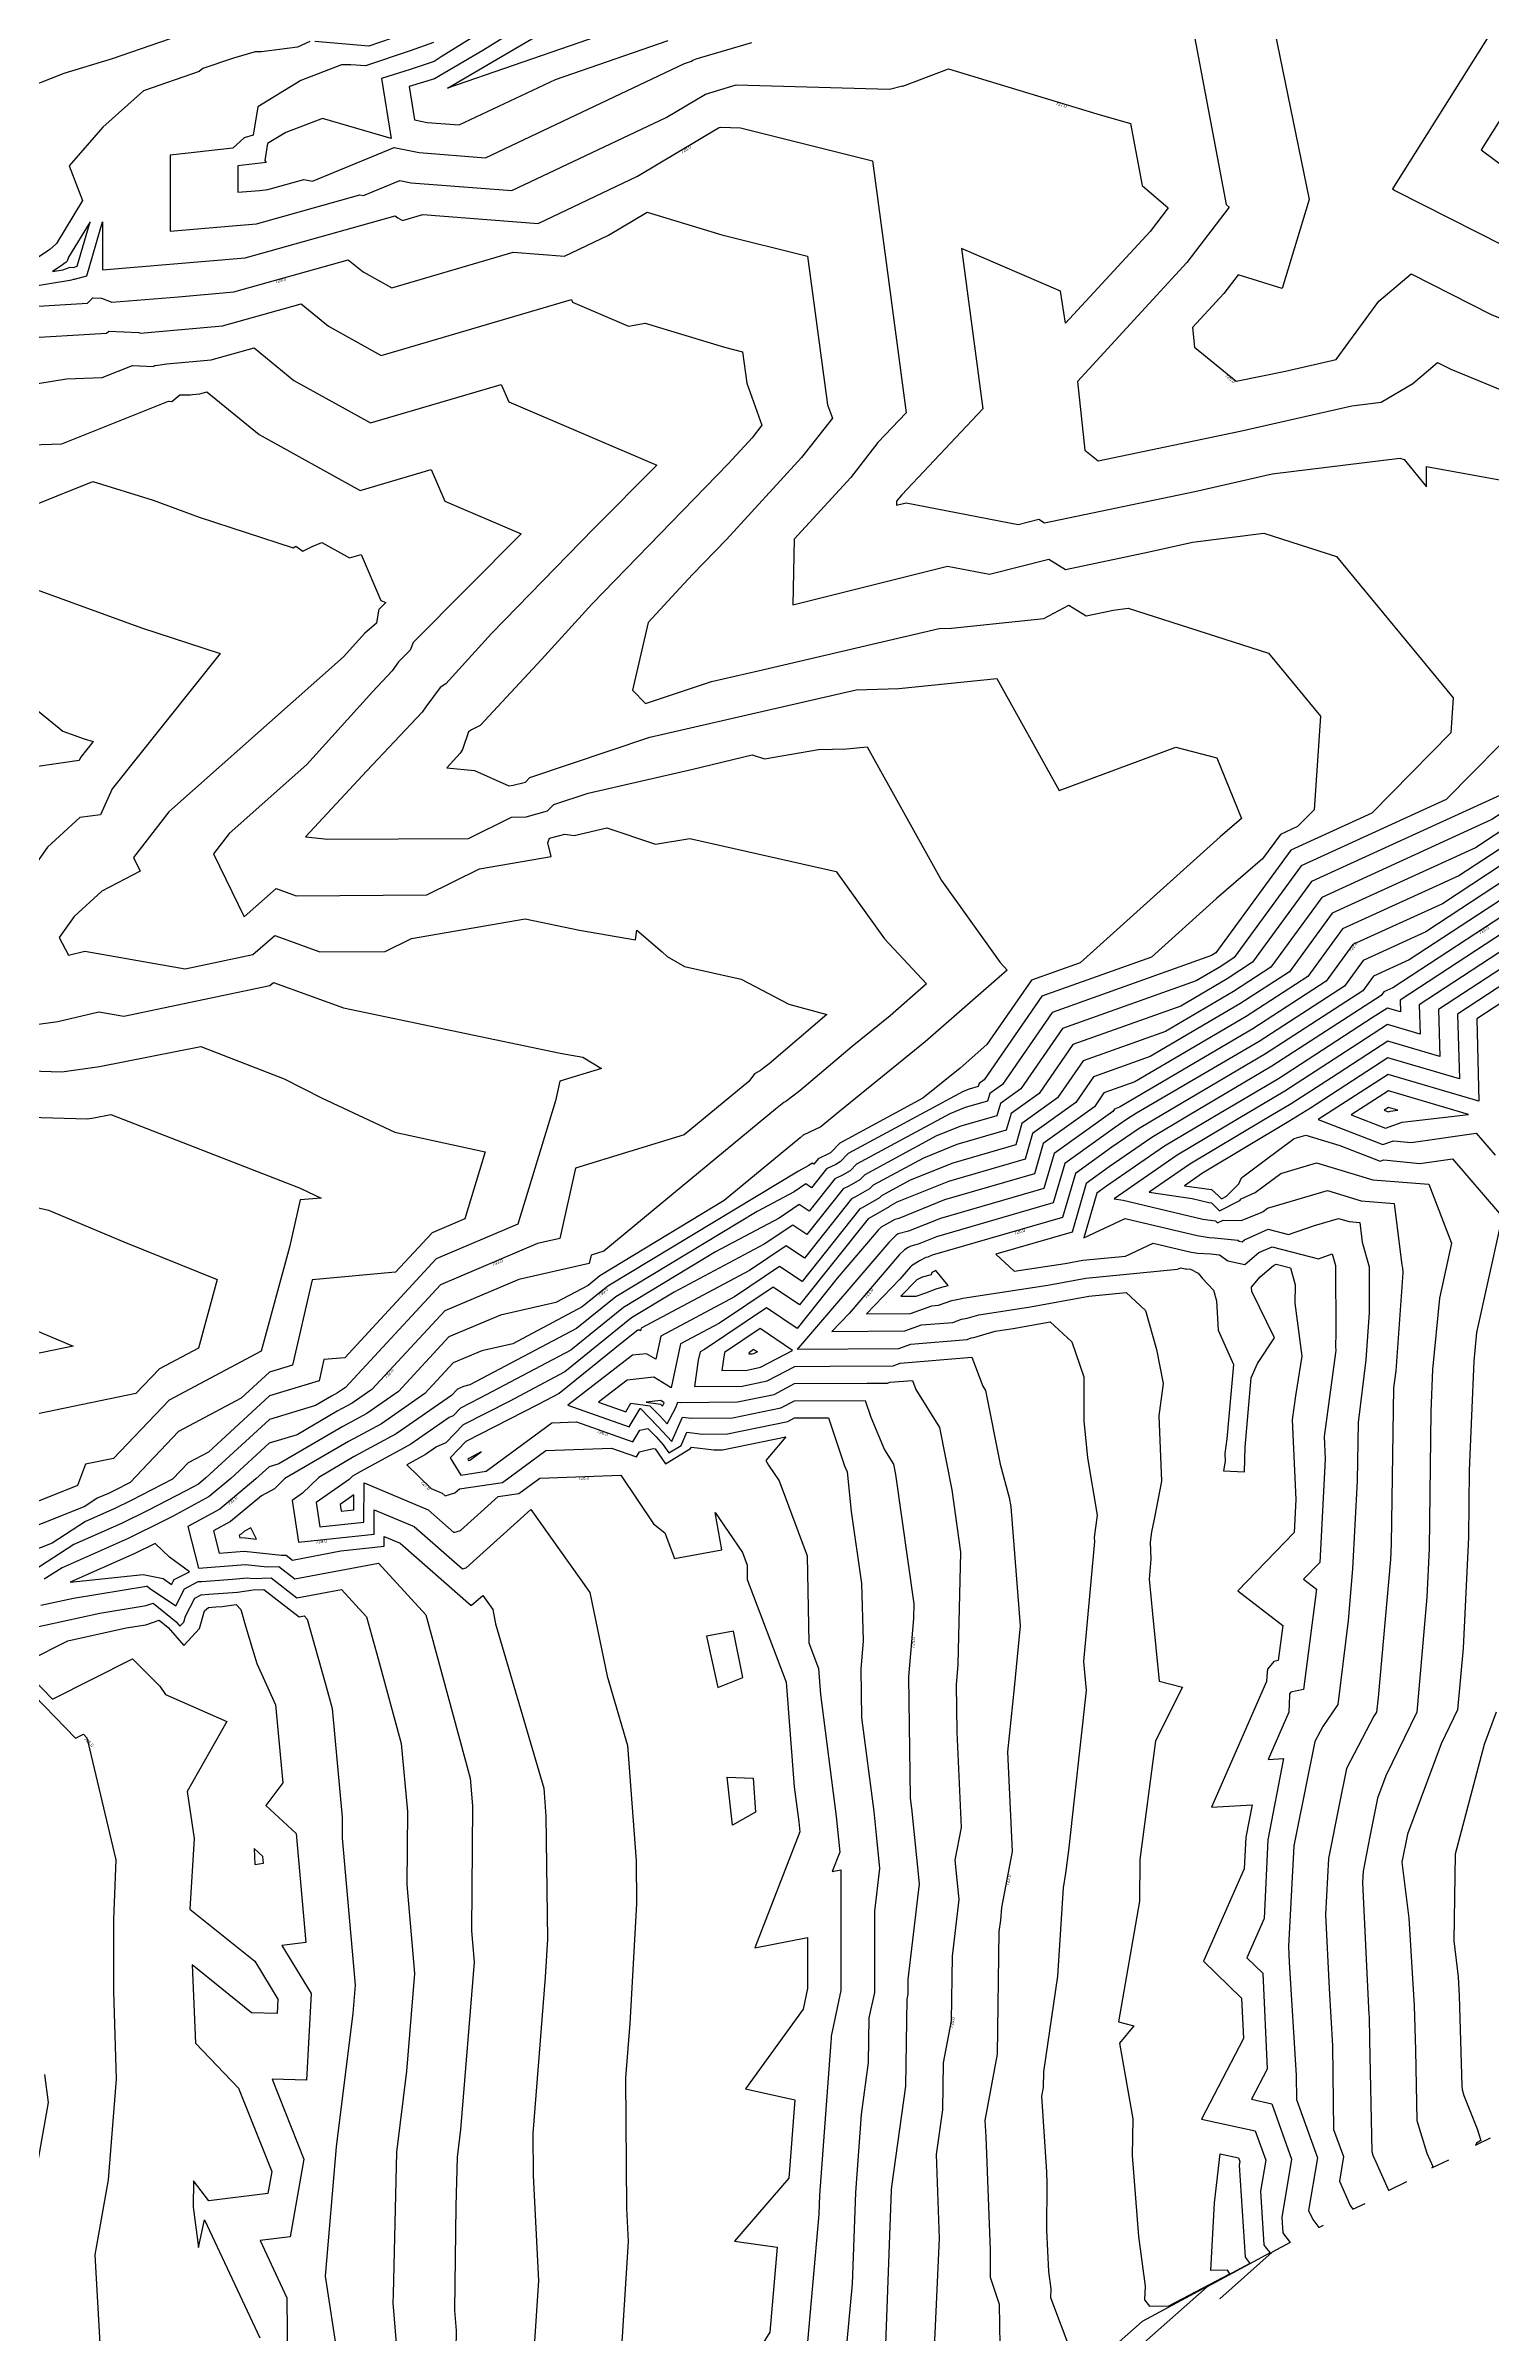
# Model space of a CAD drawing. Extents: x 1684434 to 1702565, y 997334 to 1000228.
# Drawn here: x 1701603.7 to 1701827.3, y 999336.8 to 999690.6 of the extents above; entities that cross this region are included whole.
import ezdxf

# ---------------------------------------------------------------- set-up
doc = ezdxf.new("R2010")
doc.units = 0
doc.layers.add('Default', color=7, linetype='Continuous')

msp = doc.modelspace()

# ---------------------------------------------------------------- linework, layer by layer
at = {"layer": 'Default'}
for points in [[(1701791.57, 999703.04), (1701798.95, 999666.82), (1701794.77, 999653.03), (1701787.97, 999655.17), (1701785.76, 999652.25), (1701780.92, 999647), (1701781.25, 999643.97), (1701787.66, 999638.7), (1701795.3, 999640.29), (1701803.16, 999642.09), (1701809.75, 999651.07), (1701814.72, 999655.29), (1701827.09, 999649.05), (1701844.35, 999641.97)], [(1701684.71, 999701.21), (1701664.82, 999688.85), (1701663.73, 999688.16), (1701662.82, 999687.84), (1701660.02, 999686.9), (1701655.59, 999685.52), (1701657.05, 999676.26), (1701646.48, 999679.33), (1701640.79, 999677.15), (1701637.98, 999675.44), (1701637.56, 999672.85), (1701637.74, 999672.5), (1701633.39, 999672.01), (1701633.38, 999667.93), (1701636.73, 999668.21), (1701638.02, 999668.33), (1701643.57, 999669.88), (1701644.9, 999669.64), (1701657.55, 999674.85), (1701661.41, 999674.05), (1701671.67, 999673.26), (1701702.42, 999687.83), (1701703.52, 999688.21), (1701703.68, 999688.37), (1701704.23, 999688.53), (1701712.84, 999691.09)], [(1701687.48, 999699.93), (1701671.22, 999689.83), (1701663.79, 999685.47), (1701659.85, 999684.25), (1701660.66, 999679.13), (1701662.66, 999678.71), (1701667.61, 999678.33), (1701682.45, 999685.36), (1701699.87, 999691.36)], [(1701682.4, 999693.78), (1701690.24, 999698.65), (1701691.22, 999699.53), (1701691.64, 999699.58), (1701694.52, 999700.79), (1701699.41, 999697.56), (1701696.23, 999694.52), (1701665.77, 999684.03), (1701682.4, 999693.78)], [(1701831.98, 999700.5), (1701811.82, 999668.46), (1701812.2, 999668.18), (1701833.3, 999657.54)], [(1701627.23, 999693.14), (1701613.93, 999688.56), (1701606.49, 999686.3), (1701591.52, 999680.39)], [(1701644.51, 999691.23), (1701642.58, 999690.35), (1701637.02, 999689.65), (1701636.06, 999689.65), (1701632.69, 999688.64), (1701627.95, 999687.04), (1701627.42, 999686.58), (1701618.79, 999683.61), (1701612.51, 999677.98), (1701607.29, 999671.99), (1701609.38, 999666.63), (1701605.33, 999660.03), (1701605.29, 999659.93), (1701604.32, 999659.07), (1701604.17, 999658.96), (1701593.85, 999652.13), (1701607.7, 999654.37), (1701607.98, 999654.48), (1701608.11, 999654.47), (1701610.05, 999655.02), (1701612.47, 999663.35), (1701612.45, 999655.93), (1701628.39, 999657.25), (1701634.52, 999657.81), (1701657.7, 999664.3), (1701658.09, 999663.98), (1701658.83, 999663.57), (1701661.95, 999664.49), (1701679.79, 999663.12), (1701695.13, 999670.39), (1701707.69, 999677.88), (1701707.99, 999677.97), (1701711.07, 999677.88), (1701731.48, 999672.79), (1701733.6, 999657.09), (1701736.68, 999633.85), (1701732.32, 999629.22), (1701728.1, 999623.85), (1701719.37, 999614.31), (1701719.16, 999604.13), (1701743.06, 999610.13), (1701749.56, 999608.87), (1701758.71, 999611.2), (1701761.29, 999609.63), (1701774.25, 999612.33), (1701780.95, 999613.86), (1701791.97, 999615.21), (1701803.18, 999611.63), (1701821.21, 999589.77), (1701820.84, 999584.34), (1701808.66, 999571.96), (1701796.13, 999566.23), (1701784.55, 999550.35), (1701784.3, 999550.19), (1701783.85, 999549.93), (1701759.25, 999541.15), (1701751.56, 999530.02), (1701749.59, 999528.61), (1701749.25, 999527.43), (1701745.78, 999526.42), (1701743.42, 999525.47), (1701728.98, 999517.69), (1701728, 999516.65), (1701726.81, 999515.97), (1701725.66, 999515.42), (1701721.68, 999510.41), (1701720.15, 999511.44), (1701717.04, 999509.36), (1701707.23, 999504.15), (1701693.01, 999495.55), (1701684.82, 999488.93), (1701670.79, 999481.49), (1701667.8, 999479.95), (1701666.65, 999478.78), (1701666.05, 999478.52), (1701660.12, 999474.39), (1701652.26, 999470.13), (1701651.1, 999469.46), (1701650.57, 999468.94), (1701645.48, 999465.4), (1701646.04, 999461.63), (1701652.87, 999462.36), (1701652.9, 999468.4), (1701662.78, 999464.25), (1701666.74, 999460.77), (1701667.8, 999461.08), (1701673.59, 999466.29), (1701676.81, 999466.78), (1701680.04, 999469.15), (1701692.56, 999469.62), (1701697.63, 999462.07), (1701699.36, 999460.71), (1701700.89, 999456.75), (1701708.17, 999458.06), (1701707.15, 999463.85), (1701711.36, 999457.66), (1701712.09, 999455.72), (1701712.12, 999453.48), (1701718.15, 999437.62), (1701719.38, 999421.41), (1701720.08, 999416.02), (1701720.23, 999414.45), (1701713.28, 999396.54), (1701721.42, 999398.16), (1701721.42, 999390.27), (1701720.74, 999387.07), (1701711.85, 999374.74), (1701719.48, 999373.06), (1701718.53, 999360.92), (1701710.15, 999351.19), (1701716.76, 999350.29), (1701715.6, 999337.13), (1701708.86, 999326.21)], [(1701663.63, 999691.07), (1701660.02, 999689.78), (1701653.09, 999687.45), (1701650.86, 999687.64), (1701649.42, 999687.6), (1701643.12, 999685.18), (1701636.46, 999681.13), (1701635.75, 999676.74), (1701634.38, 999676.34), (1701632.61, 999674.75), (1701622.94, 999673.65), (1701622.91, 999661.93), (1701632.56, 999662.73), (1701636.27, 999663.07), (1701652.23, 999667.54), (1701652.82, 999667.43), (1701658.44, 999669.75), (1701660.16, 999669.39), (1701675.73, 999668.19), (1701699.6, 999679.5), (1701705.66, 999683.11), (1701710.41, 999684.53), (1701734.1, 999683.84), (1701736.09, 999684.37), (1701736.14, 999684.32), (1701743.21, 999687.02), (1701766.17, 999680.03), (1701771.34, 999678.55), (1701773.14, 999668.97), (1701777.15, 999665.5), (1701774.4, 999661.87), (1701761.32, 999647.67), (1701760.53, 999652.66), (1701745.24, 999659.24), (1701748.52, 999634.46), (1701735.98, 999621.13), (1701735.72, 999620.79), (1701735.17, 999620.19), (1701735.16, 999619.56), (1701736.66, 999619.93), (1701754, 999616.56), (1701757.18, 999617.37), (1701758.08, 999616.82), (1701781.27, 999621.65), (1701793.25, 999624.39), (1701812.97, 999626.81), (1701813.67, 999626.59), (1701817.12, 999622.4), (1701817.12, 999625.53), (1701829.81, 999623.19)], [(1701657.22, 999691.72), (1701653.64, 999690.52), (1701645.3, 999691.25)], [(1701780.93, 999693.6), (1701786.11, 999666.05), (1701786.58, 999665.64), (1701780.08, 999657.06), (1701763.14, 999638.68), (1701764.29, 999628.08), (1701766.33, 999626.4), (1701788.28, 999630.97), (1701805.55, 999634.91), (1701810.07, 999635.47), (1701815.01, 999638.37), (1701818.82, 999641.6), (1701820.88, 999640.56), (1701844.78, 999630.76)], [(1701837.55, 999693.54), (1701825.56, 999674.49), (1701831.6, 999670.02)], [(1701588.11, 999649.43), (1701610.13, 999650.78), (1701610.99, 999651.61), (1701612.32, 999651.54), (1701613.9, 999650.91), (1701624.22, 999651.77), (1701632.76, 999652.55), (1701650.43, 999657.5), (1701652.74, 999655.61), (1701657.19, 999653.14), (1701675.92, 999658.66), (1701683.85, 999658.05), (1701690.67, 999661.28), (1701696.66, 999664.86), (1701708.2, 999661.33), (1701721.43, 999658.03), (1701724.53, 999635.09), (1701725.28, 999633.01), (1701720.48, 999626.91), (1701708.91, 999614.27), (1701703.65, 999608.86), (1701701.71, 999606.72), (1701696.79, 999601.42), (1701694.37, 999590.94), (1701696.41, 999588.9), (1701706.61, 999592.32), (1701713.8, 999593.96), (1701741.76, 999600.47), (1701743.66, 999600.52), (1701757.97, 999602.02), (1701761.81, 999604.08), (1701764.51, 999602.44), (1701767.24, 999603.01), (1701768.65, 999603.33), (1701770.97, 999603.62), (1701792.69, 999596.68), (1701800.7, 999586.96), (1701799.74, 999572.48), (1701797.17, 999569.87), (1701794.53, 999568.67), (1701791.76, 999564.88), (1701784.65, 999558.74), (1701774.61, 999549.69), (1701757.65, 999543.64), (1701748.72, 999530.72), (1701747.94, 999530.15), (1701747.8, 999529.68), (1701746.41, 999529.28), (1701745.47, 999528.9), (1701727.69, 999519.31), (1701726.48, 999518.04), (1701725.79, 999517.64), (1701724.37, 999516.96), (1701722.05, 999514.04), (1701721.15, 999514.64), (1701719.34, 999513.43), (1701713.62, 999510.38), (1701691.79, 999497.18), (1701685.72, 999492.27), (1701669.26, 999483.55), (1701668.25, 999483.32), (1701667.32, 999482.92), (1701666.4, 999481.93), (1701657.86, 999475.98), (1701651.38, 999472.47), (1701645.88, 999469.26), (1701643.38, 999466.83), (1701641.76, 999465.7), (1701642.73, 999459.24), (1701654.43, 999460.49), (1701654.45, 999464.27), (1701660.62, 999461.67), (1701668.08, 999455.12), (1701668.66, 999455.29), (1701678.66, 999464.29), (1701687.8, 999451.47), (1701690.46, 999438.56), (1701693.61, 999427.81), (1701694.93, 999409.98), (1701695.01, 999403.37), (1701693.94, 999384.84), (1701693.27, 999376.45), (1701693.43, 999356.32), (1701693.69, 999351.13), (1701692.15, 999326.65)], [(1701607.2, 999657.91), (1701607.01, 999657.26), (1701606.85, 999657.12), (1701605.92, 999656.46), (1701604.71, 999655.66), (1701606.33, 999655.92), (1701607.46, 999656.35), (1701608, 999656.32), (1701608.55, 999656.48), (1701610.54, 999663.34), (1701607.2, 999657.91)], [(1701599.22, 999645.31), (1701613.1, 999646.16), (1701613.43, 999646.47), (1701618.07, 999646.25), (1701618.33, 999646.14), (1701620.05, 999646.29), (1701631.01, 999647.29), (1701643.16, 999650.69), (1701647.39, 999647.23), (1701655.54, 999642.71), (1701684.93, 999651.36), (1701685.12, 999650.92), (1701693.75, 999647.21), (1701696.34, 999647.71), (1701708.59, 999643.96), (1701711.38, 999643.27), (1701712.03, 999638.43), (1701714.38, 999631.91), (1701712.85, 999629.96), (1701709.17, 999625.94), (1701688.12, 999604.29), (1701680.32, 999595.72), (1701670.84, 999585.47), (1701669.48, 999584.83), (1701669.04, 999584.54), (1701668.11, 999581.8), (1701667.75, 999581.23), (1701665.66, 999578.96), (1701669.93, 999578.52), (1701675.25, 999576.18), (1701675.95, 999576.28), (1701677.84, 999576.76), (1701678.52, 999577.46), (1701697.06, 999583.68), (1701717.74, 999588.42), (1701728.93, 999591.02), (1701735.56, 999591.2), (1701750.68, 999592.77), (1701760.3, 999575.46), (1701778.35, 999582.15), (1701784.68, 999580.52), (1701788.5, 999571.13), (1701785.21, 999568.29), (1701763.59, 999548.82), (1701756.05, 999546.12), (1701749.16, 999536.16), (1701745.03, 999532.53), (1701739.26, 999527.87), (1701726.4, 999520.94), (1701724.97, 999519.42), (1701724.77, 999519.31), (1701723.08, 999518.5), (1701722.42, 999517.66), (1701722.16, 999517.83), (1701721.64, 999517.49), (1701720.01, 999516.62), (1701690.57, 999498.81), (1701686.62, 999495.61), (1701675.9, 999489.93), (1701671.11, 999488.84), (1701666.66, 999486.95), (1701662.3, 999482.24), (1701655.59, 999477.56), (1701650.5, 999474.81), (1701640.66, 999469.07), (1701639.06, 999467.51), (1701637.01, 999466.43), (1701632.22, 999462.43), (1701629.61, 999461.01), (1701630.49, 999457.57), (1701634.35, 999457.88), (1701640.14, 999457.24), (1701640.85, 999457.26), (1701641.84, 999456.49), (1701649.32, 999457.91), (1701655.98, 999458.62), (1701655.99, 999460.13), (1701658.46, 999459.09), (1701669.42, 999449.47), (1701669.51, 999449.49), (1701671.22, 999451.03), (1701672.77, 999448.85), (1701673.22, 999446.65), (1701680.67, 999421.23), (1701680.99, 999416.88), (1701681.22, 999397.86), (1701680.88, 999391.99), (1701678.97, 999367.86), (1701679.02, 999361.36), (1701679.83, 999345.05), (1701679.15, 999334.22)], [(1701577.45, 999634.31), (1701606.91, 999639.11), (1701612.39, 999639.29), (1701617.1, 999641.17), (1701620.33, 999641.01), (1701620.48, 999641.12), (1701620.67, 999641.13), (1701622.39, 999641.4), (1701629.26, 999642.03), (1701635.88, 999643.89), (1701642.04, 999638.85), (1701653.9, 999632.27), (1701674.1, 999638.23), (1701675.24, 999635.55), (1701698.13, 999625.73), (1701688.39, 999615.96), (1701672.59, 999599.71), (1701665.52, 999591.94), (1701664.64, 999591.36), (1701662.45, 999588.37), (1701661.87, 999587.57), (1701653.3, 999578.49), (1701643.85, 999568.26), (1701647.3, 999567.9), (1701669.05, 999568.03), (1701675.65, 999571.31), (1701677.93, 999571.38), (1701681.26, 999572.28), (1701682.22, 999573.26), (1701687.51, 999575.04), (1701703.7, 999578.75), (1701712.88, 999580.97), (1701714.76, 999580.32), (1701723.1, 999581.76), (1701727.46, 999581.87), (1701730.65, 999582.21), (1701742.15, 999561.51), (1701751.19, 999548.85), (1701752.28, 999547.69), (1701739.63, 999536.57), (1701726.41, 999525.9), (1701724.09, 999523.95), (1701723.47, 999523.48), (1701720.76, 999522.16), (1701720.27, 999521.76), (1701708.55, 999512.05), (1701689.35, 999500.43), (1701687.52, 999498.95), (1701682.54, 999496.31), (1701673.97, 999494.36), (1701666.01, 999490.98), (1701658.21, 999482.55), (1701653.33, 999479.15), (1701649.63, 999477.14), (1701639.73, 999471.37), (1701638.23, 999470.92), (1701636.17, 999469.02), (1701630.58, 999464.36), (1701625.65, 999461.68), (1701627.31, 999455.22), (1701634.58, 999455.8), (1701637.91, 999455.43), (1701639.7, 999455.49), (1701642.18, 999453.56), (1701655.11, 999456.01), (1701662.41, 999448.04), (1701663.22, 999445.17), (1701669.27, 999422.76), (1701669.67, 999418.5), (1701669.47, 999399.15), (1701669.9, 999394.34), (1701667.8, 999368.47), (1701667.26, 999364.18), (1701667.07, 999356.62), (1701666.86, 999340.47), (1701667.11, 999337.38), (1701666.69, 999314.21)], [(1701586.98, 999628.41), (1701606.17, 999629.05), (1701622.65, 999635.63), (1701623.18, 999635.6), (1701624.43, 999636.6), (1701626.07, 999636.62), (1701626.36, 999636.67), (1701627.5, 999636.78), (1701628.61, 999637.08), (1701636.69, 999630.47), (1701652.26, 999621.84), (1701663.28, 999625.09), (1701665.36, 999620.18), (1701677.18, 999615.11), (1701660.46, 999598.35), (1701660.02, 999597.15), (1701658.22, 999595.32), (1701657.24, 999593.94), (1701654.18, 999590.7), (1701644.04, 999579.45), (1701632.03, 999568.8), (1701629.59, 999565.66), (1701634.34, 999555.94), (1701639.31, 999560.3), (1701642.4, 999559.18), (1701662.6, 999559.3), (1701670.72, 999563.34), (1701681.82, 999565.24), (1701681.27, 999567.34), (1701681.53, 999568.07), (1701683.91, 999568.71), (1701685.34, 999568.48), (1701690.39, 999569.7), (1701697.95, 999567.13), (1701703.25, 999568.04), (1701725.86, 999562.95), (1701733.31, 999552.52), (1701739.84, 999545.56), (1701734.22, 999540.61), (1701728.34, 999535.87), (1701720.24, 999529.02), (1701718.08, 999527.39), (1701717.76, 999527.24), (1701716.46, 999526.17), (1701699.24, 999511.91), (1701689.95, 999504.23), (1701687.97, 999503.63), (1701687.69, 999502.35), (1701676.83, 999499.88), (1701665.36, 999495), (1701654.11, 999482.86), (1701651.06, 999480.73), (1701648.75, 999479.48), (1701642.57, 999475.87), (1701638.24, 999474.58), (1701632.31, 999469.11), (1701628.93, 999466.29), (1701623.3, 999463.23), (1701622.06, 999462.59), (1701616.44, 999459.82), (1701606.21, 999455.3), (1701603.45, 999453.52)], [(1701599.94, 999618.8), (1701610.98, 999623.21), (1701620.27, 999620.31), (1701627.4, 999617.72), (1701641.92, 999612.98), (1701642.34, 999613.2), (1701643.41, 999612.42), (1701644.86, 999613.17), (1701646.36, 999613.77), (1701650.62, 999611.41), (1701652.45, 999611.95), (1701655.48, 999604.82), (1701656.23, 999604.5), (1701655.18, 999603.45), (1701655.1, 999603.23), (1701654.82, 999601.32), (1701653.69, 999600.32), (1701653.01, 999599.75), (1701649.73, 999596.11), (1701622.7, 999572.15), (1701617.23, 999565.1), (1701618.26, 999562.97), (1701612.35, 999559.9), (1701608.06, 999555.97), (1701605.76, 999552.71), (1701607.2, 999550.01), (1701609.73, 999550.61), (1701625.26, 999547.89), (1701635.72, 999550.08), (1701639.09, 999553.04), (1701646.05, 999550.52), (1701656.14, 999550.58), (1701660.2, 999552.59), (1701677.8, 999555.6), (1701686.18, 999553.85), (1701694.85, 999552.37), (1701695.06, 999553.86), (1701698.95, 999550.53), (1701699.76, 999549.8), (1701702.43, 999548.25), (1701711.16, 999546.28), (1701718.52, 999542.42), (1701724.41, 999540.8), (1701715.5, 999533.22), (1701714.67, 999532.57), (1701714.18, 999532.16), (1701713.21, 999531.64), (1701712.34, 999530.44), (1701702.37, 999522.2), (1701685.56, 999517.08), (1701683.15, 999506.19), (1701679.69, 999505.4), (1701664.7, 999499.03), (1701650.02, 999483.17), (1701648.8, 999482.32), (1701647.87, 999481.82), (1701645.4, 999480.37), (1701638.25, 999478.23), (1701628.45, 999469.2), (1701627.29, 999468.22), (1701625.34, 999467.17), (1701619.48, 999464.14), (1701615.42, 999462.14), (1701608.03, 999458.88), (1701601.83, 999454.86)], [(1701596.1, 999608.73), (1701618.5, 999600.59), (1701630.66, 999596.62), (1701613.97, 999575.7), (1701612.13, 999571.69), (1701608.97, 999571.25), (1701603.97, 999566.67), (1701593.06, 999551.2)], [(1701595.56, 999593.36), (1701606.35, 999584.64), (1701609.6, 999583.46), (1701611.03, 999583), (1701609.07, 999580.54), (1701608.85, 999580.07), (1701601.75, 999579.08)], [(1701832.43, 999586.53), (1701820.15, 999574.04), (1701797.72, 999563.8), (1701787.38, 999549.62), (1701785.29, 999548.26), (1701781.49, 999546.02), (1701760.85, 999538.66), (1701754.4, 999529.33), (1701751.25, 999527.06), (1701750.7, 999525.18), (1701745.14, 999523.57), (1701741.38, 999522.05), (1701730.27, 999516.06), (1701729.51, 999515.27), (1701727.83, 999514.3), (1701726.95, 999513.88), (1701721.31, 999506.79), (1701719.14, 999508.25), (1701714.74, 999505.3), (1701700.83, 999497.92), (1701694.24, 999493.92), (1701683.93, 999485.59), (1701675.29, 999481.01), (1701668.22, 999477.37), (1701665.5, 999474.6), (1701664.08, 999473.99), (1701662.39, 999472.81), (1701659.48, 999471.23), (1701663.27, 999467.53), (1701664.94, 999466.83), (1701665.4, 999466.42), (1701666.94, 999466.87), (1701667.62, 999467.48), (1701674.29, 999468.49), (1701680.98, 999473.42), (1701691.12, 999473.8), (1701694.99, 999472.43), (1701695.46, 999473.24), (1701697.58, 999473.71), (1701697.86, 999473.67), (1701699.46, 999471.34), (1701703.36, 999473.71), (1701703.47, 999473.95), (1701706.97, 999473.54), (1701708.3, 999473.55), (1701718.08, 999475.56), (1701715, 999471.89), (1701715.39, 999471.18), (1701717.05, 999468.75), (1701721.39, 999457.12), (1701721.61, 999443.7), (1701723.11, 999439.73), (1701723.42, 999435.69), (1701725.88, 999416.82), (1701726.4, 999411.33), (1701725.24, 999408.34), (1701726.6, 999408.61), (1701726.59, 999389.95), (1701725.09, 999382.89), (1701725.08, 999382.46), (1701725.01, 999381.95), (1701723.3, 999358.33), (1701723.19, 999355.36), (1701721.23, 999333.31)], [(1701829.77, 999575.28), (1701799.32, 999561.37), (1701790.22, 999548.89), (1701786.28, 999546.33), (1701779.12, 999542.12), (1701762.45, 999536.17), (1701757.24, 999528.63), (1701752.9, 999525.52), (1701752.15, 999522.93), (1701744.51, 999520.72), (1701739.33, 999518.63), (1701731.56, 999514.44), (1701731.03, 999513.88), (1701728.85, 999512.63), (1701728.24, 999512.34), (1701720.94, 999503.17), (1701718.13, 999505.05), (1701712.44, 999501.24), (1701695.7, 999492.35), (1701695.61, 999491.92), (1701695.44, 999492.03), (1701695.19, 999492), (1701692.97, 999490.29), (1701683.03, 999482.25), (1701679.79, 999480.53), (1701668.64, 999474.79), (1701666.17, 999472.27), (1701667.84, 999469.61), (1701671.78, 999470.21), (1701681.93, 999477.68), (1701685.73, 999477.83), (1701694.44, 999474.75), (1701695.51, 999476.56), (1701696.73, 999476.84), (1701698.02, 999475.51), (1701699.13, 999474.31), (1701699.99, 999473.05), (1701701.88, 999474.19), (1701702.78, 999476.26), (1701705.22, 999475.97), (1701709.06, 999476.01), (1701718.38, 999477.92), (1701719.39, 999478.46), (1701724.66, 999478.47), (1701727.15, 999471.07), (1701727.55, 999470.12), (1701728.17, 999463.99), (1701729.77, 999452.86), (1701730.04, 999443.99), (1701729.67, 999439.63), (1701729.78, 999432.14), (1701731.67, 999417.63), (1701732.02, 999413.99), (1701732.53, 999408.8), (1701731.76, 999402.23), (1701731.76, 999389.63), (1701730.93, 999385.74), (1701730.82, 999378.81), (1701729.7, 999370.8), (1701728.83, 999358.71), (1701728.31, 999344.6), (1701727.27, 999332.9)], [(1701830.37, 999573.01), (1701827.21, 999570.94), (1701800.92, 999558.93), (1701793.06, 999548.15), (1701787.27, 999544.4), (1701776.75, 999538.21), (1701764.05, 999533.68), (1701760.08, 999527.94), (1701754.56, 999523.98), (1701753.6, 999520.69), (1701743.88, 999517.86), (1701737.29, 999515.21), (1701732.85, 999512.81), (1701732.54, 999512.49), (1701729.87, 999510.96), (1701729.53, 999510.8), (1701720.58, 999499.54), (1701717.12, 999501.85), (1701710.14, 999497.18), (1701698.74, 999491.12), (1701697.99, 999487.52), (1701696.54, 999488.39), (1701694.37, 999488.16), (1701684.38, 999480.42), (1701693.88, 999477.07), (1701695.56, 999479.89), (1701695.63, 999479.9), (1701698.3, 999477.15), (1701700.45, 999474.82), (1701700.53, 999474.98), (1701702.08, 999478.57), (1701703.48, 999478.4), (1701709.82, 999478.47), (1701717.32, 999480.01), (1701719.42, 999481.11), (1701730.34, 999481.15), (1701731.2, 999478.58), (1701733.32, 999473.53), (1701734.71, 999471.3), (1701735.02, 999469.71), (1701737.86, 999449.71), (1701737.8, 999447.44), (1701737.02, 999438.42), (1701737.3, 999419.71), (1701737.47, 999418.43), (1701737.5, 999418.11), (1701738.66, 999406.42), (1701736.93, 999391.63), (1701736.93, 999389.31), (1701736.78, 999388.59), (1701736.56, 999375.16), (1701734.4, 999359.66), (1701734.35, 999359.08), (1701733.42, 999333.85)], [(1701830.6, 999570.5), (1701824.66, 999566.61), (1701802.52, 999556.5), (1701795.9, 999547.42), (1701788.26, 999542.47), (1701774.38, 999534.31), (1701765.65, 999531.19), (1701762.92, 999527.24), (1701756.22, 999522.44), (1701755.05, 999518.44), (1701743.24, 999515.01), (1701735.24, 999511.79), (1701734.13, 999511.19), (1701734.06, 999511.11), (1701730.89, 999509.29), (1701730.82, 999509.26), (1701720.21, 999495.92), (1701716.12, 999498.66), (1701707.84, 999493.11), (1701701.78, 999489.9), (1701700.37, 999483.11), (1701697.65, 999484.76), (1701693.55, 999484.32), (1701689.11, 999480.88), (1701693.33, 999479.39), (1701694.12, 999480.72), (1701697.07, 999480.35), (1701698.58, 999478.78), (1701699.72, 999477.55), (1701701, 999479.98), (1701701.39, 999480.87), (1701701.74, 999480.83), (1701710.58, 999480.93), (1701716.27, 999482.1), (1701719.44, 999483.77), (1701730.67, 999483.81), (1701733.78, 999483.83), (1701734.13, 999483.96), (1701737.65, 999484.25), (1701738.19, 999482.83), (1701741.83, 999476.99), (1701743.72, 999467.36), (1701745.09, 999457.71), (1701744.65, 999440.35), (1701744.38, 999437.22), (1701744.49, 999429.87), (1701745.16, 999415.15), (1701744.19, 999410.07), (1701744.79, 999404.03), (1701743.76, 999395.24), (1701743.61, 999385.24), (1701742.41, 999378.76), (1701742.29, 999371.51), (1701741.33, 999364.59), (1701741.76, 999351.62), (1701741.26, 999340.31), (1701740.67, 999328.05)], [(1701830.83, 999567.99), (1701822.1, 999562.28), (1701804.11, 999554.06), (1701798.74, 999546.69), (1701789.25, 999540.53), (1701772.01, 999530.4), (1701767.25, 999528.7), (1701765.76, 999526.55), (1701757.87, 999520.89), (1701756.5, 999516.19), (1701742.61, 999512.16), (1701735.55, 999509.31), (1701734.92, 999509.15), (1701732.83, 999507.93), (1701732.37, 999507.46), (1701726.03, 999500.07), (1701719.84, 999492.29), (1701715.11, 999495.46), (1701705.53, 999489.05), (1701704.82, 999488.67), (1701704.55, 999487.37), (1701703.97, 999483.31), (1701711.34, 999483.39), (1701715.21, 999484.19), (1701719.47, 999486.43), (1701724.89, 999486.45), (1701734.67, 999486.52), (1701735.76, 999486.91), (1701746.81, 999487.83), (1701748.52, 999483.37), (1701748.95, 999482.69), (1701751.18, 999471.29), (1701752.59, 999466.15), (1701752.84, 999464.72), (1701754.29, 999446.34), (1701753.39, 999436.73), (1701752.35, 999426.85), (1701753.05, 999411.45), (1701751.39, 999402.76), (1701751.27, 999400.82), (1701751.01, 999399.08), (1701750.73, 999380.09), (1701748.84, 999369.84), (1701749, 999367.37), (1701749.68, 999349.8), (1701749.65, 999345.65), (1701751.07, 999341.46), (1701751.28, 999328.68)], [(1701831.06, 999565.48), (1701819.55, 999557.95), (1701805.71, 999551.63), (1701801.58, 999545.96), (1701790.24, 999538.6), (1701769.64, 999526.5), (1701768.85, 999526.21), (1701768.6, 999525.85), (1701759.53, 999519.35), (1701757.96, 999513.94), (1701741.98, 999509.3), (1701737.04, 999507.31), (1701735.46, 999506.9), (1701735.11, 999506.69), (1701734.02, 999505.58), (1701720.02, 999489.27), (1701719.85, 999489.09), (1701735.56, 999489.21), (1701737.39, 999489.87), (1701746.11, 999490.6), (1701746.73, 999490.82), (1701747.13, 999490.89), (1701750.43, 999491.87), (1701753.2, 999492.3), (1701758.91, 999493.32), (1701762.28, 999490.21), (1701764.14, 999484.8), (1701764.14, 999478), (1701764.72, 999472.27), (1701766.21, 999463.45), (1701765.73, 999459.99), (1701765.76, 999459.34), (1701764.07, 999440.79), (1701764.52, 999436.33), (1701761.74, 999411.57), (1701761.28, 999408.09), (1701760.95, 999405.8), (1701760.08, 999392.17), (1701757.88, 999377.38), (1701757.85, 999374.93), (1701757.6, 999373.61), (1701758.37, 999361.92), (1701758.44, 999360.13), (1701758.38, 999352.9), (1701758.67, 999346.49), (1701759.03, 999343.82), (1701758.97, 999342.5), (1701762.14, 999334.15)], [(1701831.29, 999562.97), (1701817, 999553.62), (1701807.31, 999549.19), (1701804.42, 999545.22), (1701791.23, 999536.67), (1701772.3, 999525.55), (1701770.73, 999524.61), (1701768.85, 999523.3), (1701761.18, 999517.81), (1701759.41, 999511.69), (1701741.34, 999506.45), (1701738.52, 999505.31), (1701737.41, 999505.02), (1701736.98, 999504.8), (1701736.42, 999504.46), (1701735.67, 999503.7), (1701727.85, 999494.58), (1701725.19, 999491.81), (1701736.45, 999491.9), (1701739.03, 999492.83), (1701743.9, 999493.23), (1701745.23, 999493.71), (1701746.09, 999493.87), (1701747.93, 999494.42), (1701755.88, 999495.64), (1701764.92, 999497.26), (1701770.7, 999497.83), (1701773.68, 999495.06), (1701775.39, 999489.06), (1701776.38, 999483.79), (1701775.74, 999478.76), (1701776.14, 999468.69), (1701774.99, 999462.82), (1701774.59, 999460.85), (1701774.37, 999459.26), (1701774.49, 999456.65), (1701774.21, 999453.55), (1701774.76, 999448.15), (1701775.76, 999437.77), (1701779.4, 999436.83), (1701775.19, 999428.56), (1701772.78, 999410.22), (1701772.72, 999403.74), (1701769.47, 999385.12), (1701771.87, 999384.48), (1701769.65, 999381.82), (1701771.69, 999370.13), (1701771.59, 999364.45), (1701772.61, 999351.9), (1701773.61, 999344.25), (1701773.52, 999342.14), (1701774.3, 999341.13), (1701777.27, 999341.2), (1701786.71, 999346.17), (1701786.33, 999346.71), (1701783.79, 999346.65), (1701784.31, 999357.14), (1701785.21, 999364.68), (1701788.04, 999364.06), (1701788.24, 999363.52), (1701788.14, 999362.96), (1701789.08, 999348.74), (1701789.7, 999347.88), (1701789.79, 999347.75), (1701773.13, 999338.77), (1701724.35, 999295.67)], [(1701831.52, 999560.46), (1701814.44, 999549.29), (1701808.91, 999546.76), (1701807.25, 999544.49), (1701792.22, 999534.74), (1701776.22, 999525.33), (1701772.69, 999523.22), (1701768.45, 999520.29), (1701762.84, 999516.26), (1701760.86, 999509.44), (1701740.71, 999503.6), (1701740, 999503.31), (1701739.73, 999503.24), (1701738.74, 999502.74), (1701737.48, 999501.98), (1701737.32, 999501.81), (1701735.68, 999499.89), (1701730.52, 999494.54), (1701737.34, 999494.59), (1701740.66, 999495.79), (1701741.69, 999495.87), (1701743.73, 999496.6), (1701745.04, 999496.85), (1701745.43, 999496.96), (1701758.56, 999498.99), (1701764.45, 999500.05), (1701778.63, 999501.45), (1701779.13, 999501.68), (1701779.82, 999501.52), (1701779.94, 999501.5), (1701780.63, 999501.46), (1701781.81, 999500.83), (1701782.5, 999500.01), (1701784.16, 999498.22), (1701784.64, 999496.57), (1701784.89, 999492.02), (1701787.25, 999486.7), (1701786.24, 999475.22), (1701785.94, 999472.95), (1701785.99, 999471.77), (1701785.71, 999470.3), (1701788.96, 999470.12), (1701789.07, 999473.92), (1701790.02, 999484.68), (1701790.97, 999486.88), (1701793.62, 999490.84), (1701790.08, 999498), (1701790.05, 999498.66), (1701791.37, 999500.29), (1701793.44, 999502.04), (1701793.87, 999502.23), (1701796.07, 999501.65), (1701796.82, 999499.05), (1701796.74, 999496.21), (1701797.85, 999487.98), (1701796.84, 999481.85), (1701796.34, 999478.15), (1701796.89, 999465.83), (1701796.62, 999460.74), (1701787.94, 999451.73), (1701794.88, 999446.37), (1701794.18, 999440.97), (1701793.5, 999440.83), (1701792.53, 999439.64), (1701792.4, 999438.52), (1701792.38, 999437.69), (1701783.89, 999418.29), (1701790.14, 999418.67), (1701789.17, 999413.64), (1701788.94, 999408.77), (1701782.64, 999394.46), (1701788.52, 999388.78), (1701788.8, 999382.51), (1701782.34, 999370.07), (1701790.6, 999368.25), (1701792.24, 999363.71), (1701791.43, 999358.91), (1701791.98, 999350.61), (1701792.34, 999350.11), (1701792.92, 999349.37), (1701783.2, 999344.13), (1701754.75, 999318.99)], [(1701831.75, 999557.95), (1701811.89, 999544.96), (1701810.51, 999544.33), (1701810.09, 999543.76), (1701793.21, 999532.81), (1701780.14, 999525.12), (1701774.65, 999521.83), (1701768.06, 999517.27), (1701764.5, 999514.72), (1701762.31, 999507.19), (1701750.53, 999503.78), (1701753.38, 999501.13), (1701761.24, 999502.34), (1701763.98, 999502.83), (1701770.56, 999503.48), (1701774.83, 999505.47), (1701780.73, 999504.08), (1701781.73, 999503.93), (1701783.77, 999503.81), (1701785.12, 999503.67), (1701786.38, 999502.74), (1701789.02, 999502.18), (1701791.19, 999504.01), (1701793.24, 999504.93), (1701800.41, 999503.04), (1701802.53, 999503.8), (1701803.02, 999502), (1701803.08, 999491.6), (1701803.02, 999489.43), (1701803.09, 999488.91), (1701803.02, 999488.53), (1701801.27, 999475.6), (1701801.42, 999472.08), (1701800.59, 999456.1), (1701798.1, 999453.52), (1701800.09, 999451.99), (1701798.07, 999436.47), (1701796.13, 999436.05), (1701795.93, 999435.8), (1701795.9, 999435.56), (1701795.83, 999432.95), (1701792.65, 999425.68), (1701794.99, 999425.82), (1701792.57, 999413.24), (1701792, 999401.08), (1701789.33, 999395.02), (1701791.82, 999392.62), (1701792.49, 999377.8), (1701790.07, 999373.13), (1701793.17, 999372.45), (1701796.25, 999363.9), (1701794.72, 999354.85), (1701794.88, 999352.48), (1701794.98, 999352.34), (1701796.05, 999350.98), (1701793.27, 999349.49), (1701785.14, 999342.3)], [(1701831.98, 999555.44), (1701813.01, 999543.04), (1701813.06, 999541.21), (1701811.06, 999541.81), (1701808.87, 999540.4), (1701794.2, 999530.88), (1701784.05, 999524.91), (1701776.6, 999520.45), (1701767.66, 999514.26), (1701766.15, 999513.18), (1701764.15, 999506.29), (1701770.52, 999509.27), (1701781.64, 999506.64), (1701783.51, 999506.36), (1701784.33, 999506.31), (1701787.94, 999505.93), (1701788.15, 999505.77), (1701788.59, 999505.68), (1701788.95, 999505.98), (1701792.61, 999507.62), (1701795.79, 999506.79), (1701799.81, 999508.22), (1701803.51, 999509.31), (1701805.16, 999508.82), (1701806.79, 999508.69), (1701807.17, 999505.64), (1701808.22, 999501.83), (1701808.25, 999494.73), (1701807.74, 999487.42), (1701806.53, 999477.77), (1701806.39, 999468.73), (1701805.68, 999455.12), (1701804.97, 999447.12), (1701803.37, 999434.17), (1701801.06, 999430.75), (1701799.85, 999428.44), (1701797.02, 999414.39), (1701796.61, 999412.32), (1701795.76, 999396.76), (1701795.88, 999394.35), (1701796.96, 999376.8), (1701797, 999373.11), (1701800.26, 999364.08), (1701798.88, 999355.95), (1701799.51, 999354.53), (1701800.46, 999353.32), (1701801.17, 999353.66)], [(1701832.21, 999552.94), (1701815.98, 999542.32), (1701816.1, 999537.76), (1701811.09, 999539.25), (1701805.63, 999535.72), (1701795.19, 999528.95), (1701787.97, 999524.7), (1701778.56, 999519.06), (1701768.82, 999512.32), (1701770.21, 999512.12), (1701782.55, 999509.2), (1701784.49, 999508.91), (1701784.8, 999508.6), (1701785.67, 999509.05), (1701788.44, 999508.99), (1701791.44, 999510.18), (1701791.86, 999510.36), (1701792.52, 999510.86), (1701801.82, 999513.6), (1701806.98, 999512.04), (1701812.11, 999511.63), (1701813.3, 999502.07), (1701813.41, 999501.67), (1701813.42, 999500.9), (1701812.36, 999485.74), (1701812.02, 999483.09), (1701811.65, 999458.99), (1701811.52, 999456.59), (1701809.64, 999435.25), (1701809.36, 999432.96), (1701808.95, 999432.36), (1701804.72, 999424.28), (1701803.59, 999418.66), (1701801.96, 999410.36), (1701801.48, 999401.71), (1701802.04, 999390.28), (1701802.59, 999381.39), (1701802.75, 999368.48), (1701804.27, 999364.27), (1701803.63, 999360.47), (1701805.29, 999356.69), (1701805.73, 999356.13), (1701807.63, 999357.03)], [(1701832.44, 999550.43), (1701818.95, 999541.6), (1701819.14, 999534.32), (1701811.12, 999536.69), (1701802.39, 999531.04), (1701796.18, 999527.01), (1701791.89, 999524.49), (1701780.51, 999517.67), (1701774.25, 999513.34), (1701780.86, 999512.38), (1701783.46, 999511.76), (1701783.87, 999511.7), (1701785.1, 999510.48), (1701788.23, 999512.09), (1701788.47, 999512.32), (1701790.62, 999513.3), (1701794.59, 999516.26), (1701800.12, 999517.89), (1701808.8, 999515.26), (1701817.44, 999514.58), (1701820.98, 999505.47), (1701819.09, 999496.96), (1701818.05, 999485.92), (1701817.78, 999479.45), (1701817.53, 999458.29), (1701817.17, 999450.73), (1701815.6, 999432.99), (1701810.81, 999423.14), (1701809.52, 999419.66), (1701808.35, 999413.75), (1701807.3, 999408.4), (1701807.2, 999406.66), (1701808.2, 999386.21), (1701808.22, 999385.98), (1701808.27, 999382.28), (1701808.65, 999365.04), (1701808.82, 999364.47), (1701811.21, 999359.06), (1701811.2, 999359.03), (1701814.08, 999360.41)], [(1701832.67, 999547.92), (1701821.91, 999540.88), (1701822.18, 999530.87), (1701811.14, 999534.13), (1701799.15, 999526.36), (1701797.17, 999525.08), (1701795.81, 999524.28), (1701782.47, 999516.29), (1701779.69, 999514.36), (1701783.86, 999513.75), (1701784.94, 999512.81), (1701785.4, 999512.35), (1701786.18, 999512.76), (1701788.08, 999514.65), (1701788.51, 999515.55), (1701792.03, 999518.2), (1701796.67, 999521.66), (1701798.43, 999522.18), (1701803.7, 999520.58), (1701809.96, 999518.16), (1701810.48, 999518.35), (1701816.07, 999517.81), (1701821.11, 999518.53), (1701828.4, 999510.07)], [(1701602.15, 999539.26), (1701605.58, 999539.74), (1701611.9, 999541.24), (1701615.78, 999540.56), (1701638.3, 999545.28), (1701638.87, 999545.77), (1701649.69, 999541.85), (1701683.22, 999534.84), (1701686.68, 999534.25), (1701689.56, 999532.48), (1701683.15, 999530.53), (1701682.47, 999527.45), (1701676.65, 999508.41), (1701664.05, 999503.06), (1701649.9, 999487.77), (1701646.68, 999487.48), (1701645.93, 999484.18), (1701638.26, 999481.89), (1701628.82, 999473.18), (1701625.72, 999471.53), (1701623.3, 999469), (1701616.89, 999465.69), (1701614.39, 999464.46), (1701609.84, 999462.45), (1701604.66, 999459.09), (1701599.59, 999457.08)], [(1701832.9, 999545.41), (1701824.88, 999540.16), (1701825.21, 999527.42), (1701811.17, 999531.57), (1701800.36, 999524.57), (1701810.37, 999520.7), (1701812.01, 999521.3), (1701814.71, 999521.04), (1701824.79, 999522.48), (1701827.7, 999519.09)], [(1701596.35, 999532.26), (1701606.15, 999531.98), (1701612.02, 999532.8), (1701627.67, 999535.89), (1701640.56, 999530.89), (1701646.4, 999527.88), (1701657.65, 999522.61), (1701671.6, 999519.58), (1701668.44, 999509.23), (1701663.39, 999507.09), (1701657.73, 999500.97), (1701644.85, 999499.82), (1701641.84, 999486.61), (1701638.28, 999485.54), (1701633.89, 999481.5), (1701624.23, 999476.36), (1701616.71, 999468.48), (1701614.3, 999467.24), (1701613.37, 999466.78), (1701611.66, 999466.03), (1701609.72, 999464.77), (1701597.06, 999459.74)], [(1701811.2, 999529.01), (1701805.46, 999525.29), (1701810.78, 999523.24), (1701813.32, 999524.16), (1701823.6, 999525.34), (1701811.2, 999529.01)], [(1701592.18, 999525.21), (1701610.15, 999524.7), (1701611.13, 999524.84), (1701613.74, 999525.35), (1701642.74, 999514.1), (1701643.11, 999513.91), (1701646.25, 999512.44), (1701643.01, 999512.15), (1701641.35, 999504.85), (1701637, 999488.77), (1701622.74, 999481.2), (1701614.14, 999472.19), (1701609.82, 999471.3), (1701608.61, 999467.99), (1701594.52, 999462.39)], [(1701811.23, 999526.45), (1701810.56, 999526.02), (1701811.18, 999525.78), (1701811.48, 999525.88), (1701812.69, 999526.02), (1701811.23, 999526.45)], [(1701590.38, 999513.72), (1701604.1, 999510.59), (1701615.75, 999505.68), (1701630.16, 999499.87), (1701627.28, 999489.24), (1701621.25, 999486.03), (1701617.61, 999482.22), (1701602.47, 999479.1)], [(1701828.45, 999507.97), (1701824.82, 999491.65), (1701824.41, 999487.24), (1701823.7, 999470.34), (1701823.57, 999460.04), (1701822.76, 999442.88), (1701821.91, 999433.35), (1701819.34, 999428.06), (1701814.16, 999414.12), (1701813.31, 999409.81), (1701814.35, 999401.13), (1701815.17, 999387.6), (1701815.38, 999380.72), (1701815.62, 999369.84), (1701817.17, 999364.78), (1701818.06, 999362.75), (1701817.93, 999362.54), (1701820.53, 999363.78)], [(1701741.24, 999501.24), (1701740.66, 999500.93), (1701740.56, 999500.6), (1701739.13, 999500.24), (1701738.31, 999499.81), (1701735.86, 999497.26), (1701738.22, 999497.28), (1701739.71, 999497.81), (1701741.3, 999498.41), (1701742.17, 999498.69), (1701742.56, 999498.78), (1701743.19, 999498.93), (1701741.24, 999501.24)], [(1701595.54, 999494.78), (1701607.93, 999489.55), (1701595.13, 999486.91)], [(1701714.16, 999486.28), (1701719.13, 999488.9), (1701714.1, 999492.26), (1701708.58, 999488.57), (1701708.19, 999485.81), (1701712.1, 999485.86), (1701714.16, 999486.28)], [(1701713.69, 999488.67), (1701713.1, 999488.37), (1701712.86, 999488.32), (1701712.4, 999488.31), (1701712.45, 999488.63), (1701713.1, 999489.07), (1701713.69, 999488.67)], [(1701698.68, 999480.61), (1701698.86, 999480.42), (1701698.99, 999480.28), (1701699.27, 999480.81), (1701698.75, 999481.13), (1701696.5, 999480.88), (1701698.68, 999480.61)], [(1701669.06, 999472.21), (1701668.91, 999472.06), (1701669.01, 999471.89), (1701669.26, 999471.93), (1701671.01, 999473.22), (1701669.06, 999472.21)], [(1701651.32, 999466.58), (1701649.2, 999465.09), (1701649.36, 999464.02), (1701651.31, 999464.23), (1701651.32, 999466.58)], [(1701635.4, 999461.48), (1701634.43, 999460.97), (1701633.87, 999460.5), (1701633.56, 999460.33), (1701633.67, 999459.93), (1701634.12, 999459.96), (1701636.24, 999459.73), (1701635.4, 999461.48)], [(1701625.89, 999454.69), (1701622.84, 999456.91), (1701620.62, 999459.05), (1701617.47, 999457.5), (1701607.46, 999453.08), (1701618.75, 999454.26), (1701621.81, 999453.62), (1701623.14, 999452.72), (1701623.52, 999453.47), (1701625.89, 999454.69)], [(1701600.69, 999445.8), (1701612.06, 999448.3), (1701619.21, 999449.46), (1701620.28, 999449.83), (1701623.82, 999446.94), (1701624.42, 999446.26), (1701625.02, 999446.91), (1701625.29, 999447.83), (1701626.71, 999450.61), (1701627.71, 999451.13), (1701628.91, 999451.21), (1701633.35, 999451.54), (1701635.74, 999451.9), (1701637.39, 999451.95), (1701642.84, 999447.7), (1701643.65, 999447.85), (1701644.11, 999447.35), (1701646.94, 999437.28), (1701647.95, 999433.55), (1701649.52, 999416.73), (1701649.49, 999413.5), (1701651.5, 999390.75), (1701651.15, 999386.44), (1701648.56, 999365.77), (1701646.85, 999345.78), (1701648.76, 999333.32)], [(1701602.95, 999449.49), (1701608, 999450.6), (1701619.28, 999452.44), (1701619.35, 999452.46), (1701619.74, 999452.15), (1701623.79, 999449.43), (1701625.12, 999452.04), (1701627.27, 999453.15), (1701627.83, 999453.19), (1701632.54, 999453.54), (1701634.81, 999453.72), (1701635.69, 999453.62), (1701638.54, 999453.72), (1701642.51, 999450.63), (1701649.38, 999451.93), (1701653.26, 999447.69), (1701655.08, 999441.23), (1701658.61, 999428.15), (1701659.6, 999417.61), (1701659.48, 999406.32), (1701660.7, 999392.55), (1701659.47, 999377.46), (1701657.91, 999364.97), (1701657.36, 999342.99), (1701657.35, 999341.66), (1701658.81, 999323.52)], [(1701601.15, 999441.02), (1701607.11, 999444.02), (1701616.11, 999445.99), (1701619.14, 999446.49), (1701621.2, 999447.2), (1701622.62, 999446.04), (1701625.03, 999443.3), (1701627.44, 999445.91), (1701628.23, 999448.64), (1701628.82, 999449.15), (1701630, 999449.24), (1701630.93, 999449.3), (1701633.11, 999449.63), (1701633.86, 999448.82), (1701634.61, 999446.12), (1701636.29, 999440.51), (1701639.19, 999434.13), (1701640.31, 999422.05), (1701637.72, 999418.57), (1701642.39, 999414.23), (1701643.89, 999397.38), (1701640.18, 999396.89), (1701644.73, 999389.5), (1701644.01, 999376.07), (1701638.67, 999376.23), (1701643.58, 999363.88), (1701641.48, 999351.87), (1701636.81, 999351.28), (1701640.97, 999342.44), (1701641.11, 999326.57)], [(1701705.83, 999444.72), (1701707.59, 999436.78), (1701711.41, 999438.32), (1701709.99, 999445.47), (1701705.83, 999444.72)], [(1701599.04, 999440.84), (1701604.73, 999434.99), (1701617.07, 999441.2), (1701621.33, 999437), (1701622.19, 999435.69), (1701631.69, 999431.51), (1701625.52, 999420.69), (1701626.62, 999413.46), (1701625.94, 999402.54), (1701635.98, 999394.46), (1701639.58, 999388.61), (1701639.46, 999386.37), (1701635.5, 999386.49), (1701626.31, 999393.89), (1701626.85, 999381.82), (1701633.5, 999374.83), (1701638.61, 999361.99), (1701638.01, 999358.56), (1701628.91, 999357.41), (1701626.54, 999360.53), (1701626.47, 999356.44), (1701627.3, 999350.24), (1701628.2, 999354.52), (1701636.8, 999336.28)], [(1701598.73, 999438.8), (1701608.3, 999428.95), (1701609.5, 999429.55), (1701610.04, 999429.01), (1701610.45, 999427.33), (1701614.52, 999410.14), (1701614.16, 999400.9), (1701614.18, 999389.82), (1701614.55, 999376.23), (1701613.35, 999360.7), (1701611.26, 999349.08), (1701612.27, 999331.72)], [(1701827.87, 999432.98), (1701826.02, 999428), (1701821.55, 999411.04), (1701821.32, 999397.63), (1701821.98, 999392.08), (1701822.16, 999389.14), (1701822.58, 999375.2), (1701822.6, 999374.64), (1701822.88, 999373.72), (1701824.92, 999368.55), (1701825.51, 999366.75), (1701824.85, 999366.35), (1701824.66, 999366.04), (1701826.98, 999367.15)], [(1701709.83, 999415.49), (1701709.01, 999422.94), (1701713.01, 999422.76), (1701713.41, 999417.51), (1701709.83, 999415.49)], [(1701635.89, 999411.92), (1701636.02, 999409.44), (1701637.33, 999409.62), (1701637.23, 999410.67), (1701635.89, 999411.92)], [(1701603.51, 999376.95), (1701604.07, 999372.61), (1701599.01, 999344.11)]]:
    msp.add_lwpolyline(points, dxfattribs=at)

# ---------------------------------------------------------------- texts
for s, rotation, p in [(' 727.0', 343.0513, (1701759.57, 999681.51)), (' 728.0', 30.8088, (1701701.83, 999673.8)), (' 729.0', 15.638, (1701639.06, 999653.79)), (' 725.0', 320.6063, (1701785.79, 999639.6)), (' 719.0', 33.1983, (1701825.2, 999553.07)), (' 722.0', 53.9024, (1701805.35, 999550.29)), (' 720.0', 16.1843, (1701753.27, 999506.72)), (' 733.0', 23.0135, (1701672.63, 999501.86)), (' 730.0', 38.9576, (1701689.16, 999497.02)), (' 721.0', 49.3605, (1701730.39, 999496.77)), (' 732.0', 47.2182, (1701656.2, 999484.38)), (' 726.0', 340.545, (1701688.69, 999476.25)), (' 727.0', 315.6836, (1701661.46, 999468.6)), (' 728.0', 2.1421, (1701685.78, 999468.87)), (' 731.0', 39.8324, (1701631.9, 999464.82)), (' 729.0', 6.1084, (1701645.26, 999459.01)), (' 725.0', 85.0822, (1701737.89, 999442.65)), (' 736.0', 315.4495, (1701609.43, 999428.91)), (' 723.0', 79.1823, (1701752.51, 999405.93)), (' 724.0', 79.5548, (1701743.87, 999383.89))]:
    msp.add_text(s, height=0.5, rotation=rotation, dxfattribs=at).set_placement(p)

doc.saveas('drawing.dxf')
